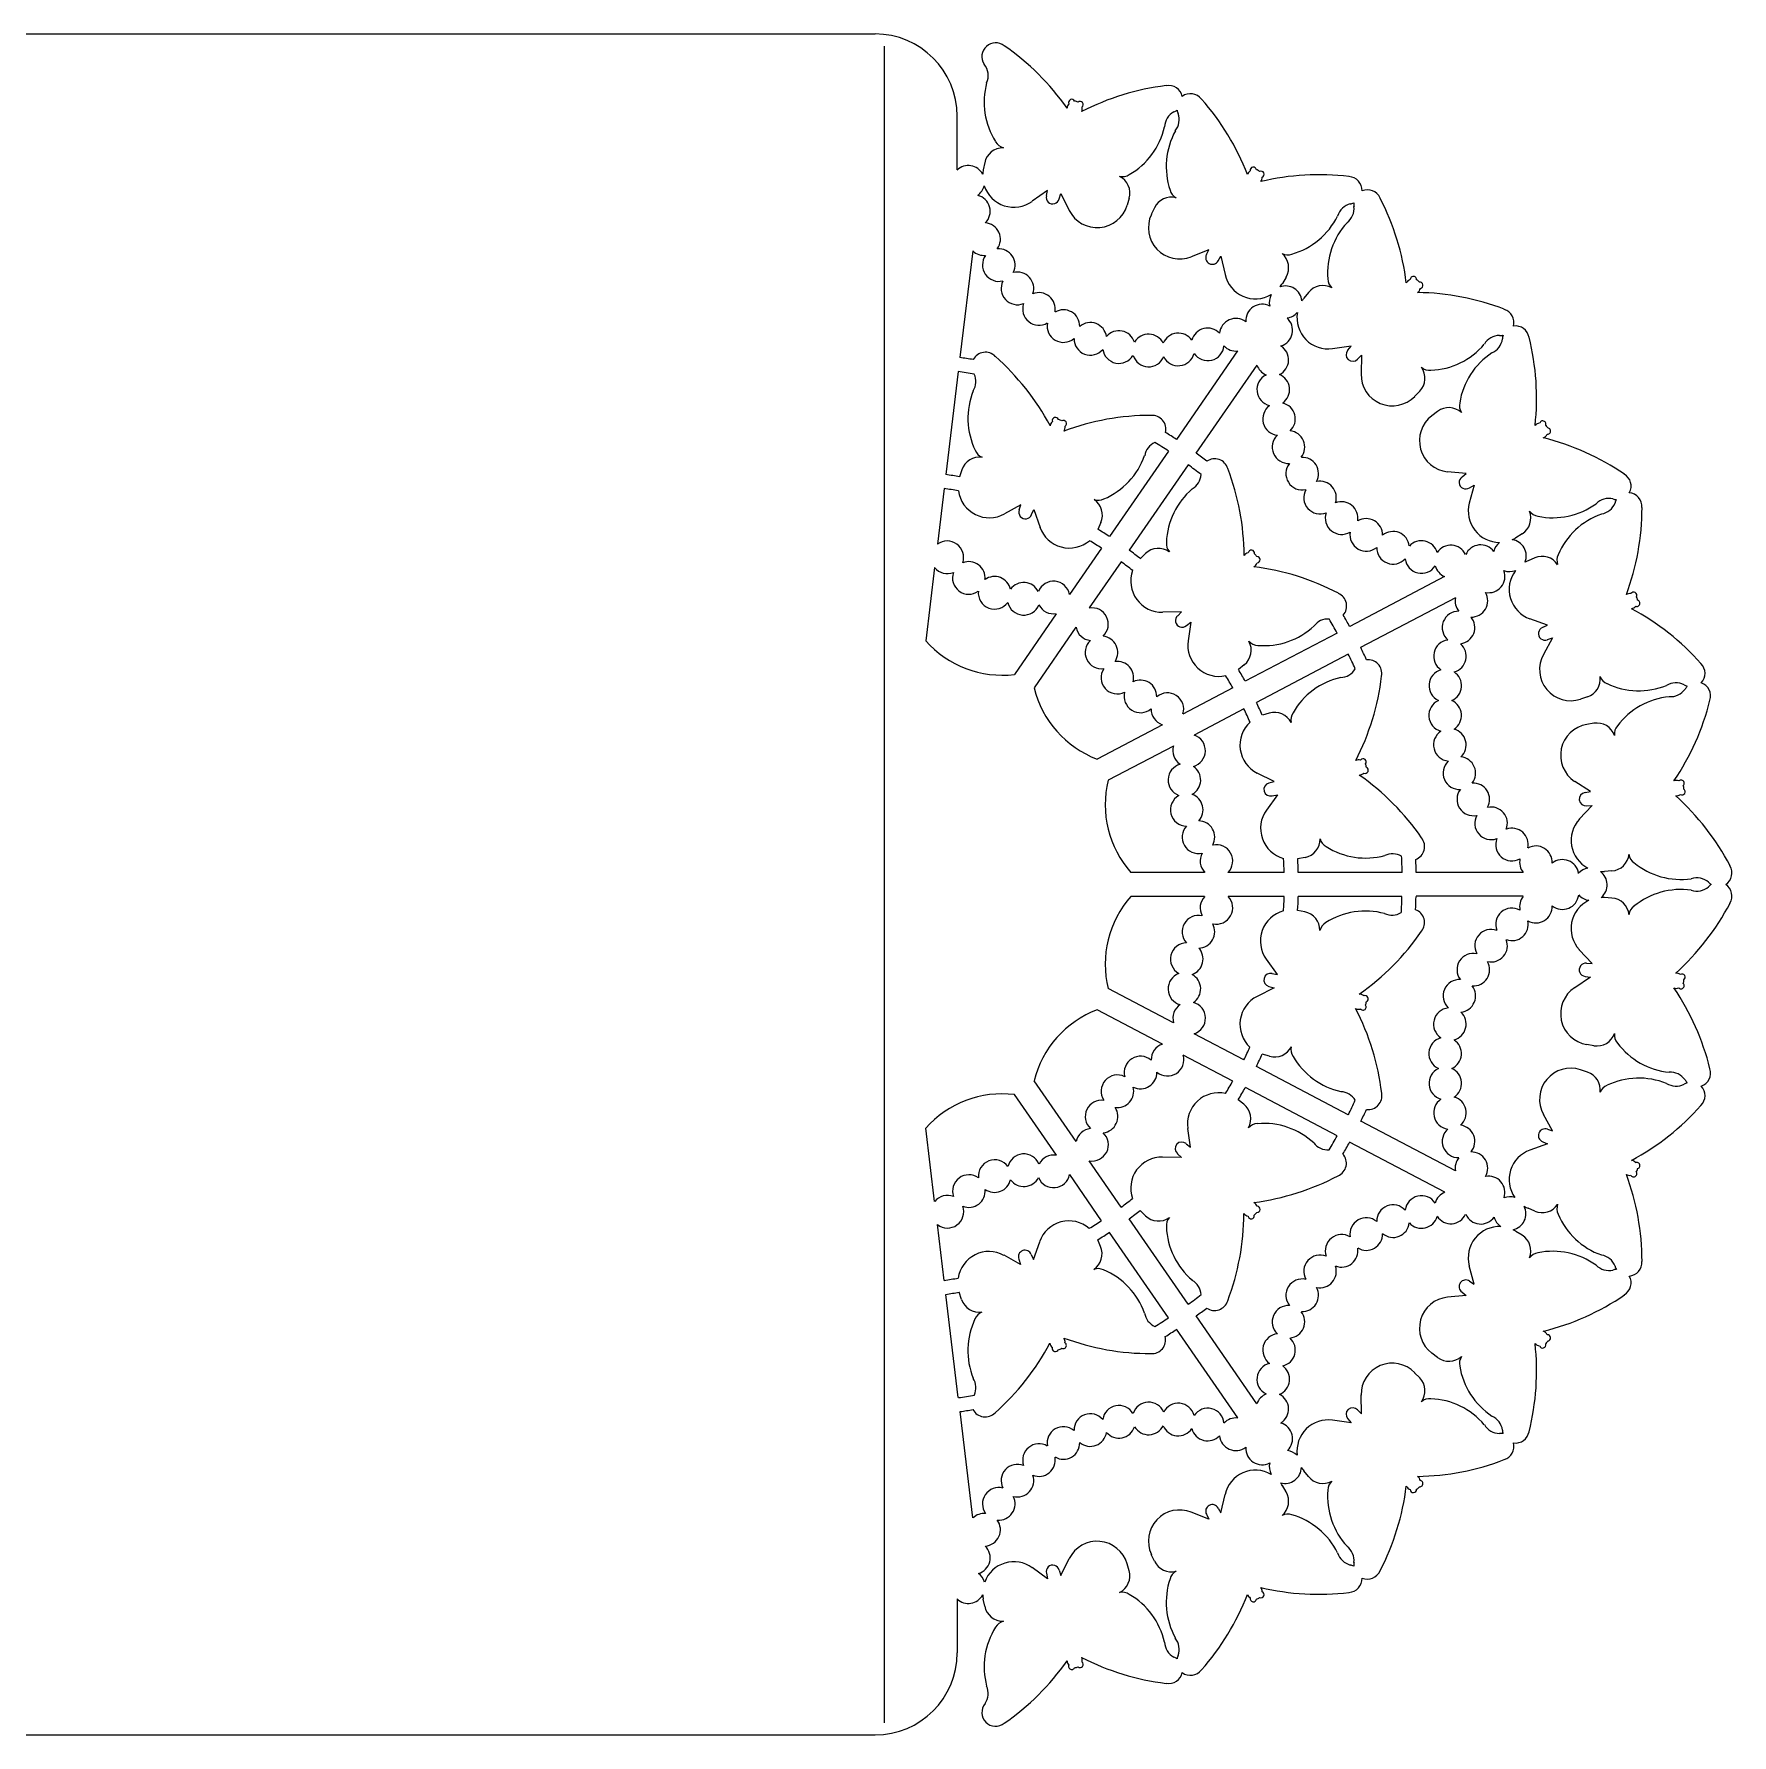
# Model space of a CAD drawing. Extents: x 41 to 330, y 208 to 353.
# Drawn here: x 185.6 to 330.4, y 208.1 to 353.1 of the extents above; entities that cross this region are included whole.
import ezdxf

# ---------------------------------------------------------------- set-up
doc = ezdxf.new("R2010")
doc.units = 0
doc.layers.get('0').update_dxf_attribs({"linetype": 'CONTINUOUS'})

msp = doc.modelspace()

# ---------------------------------------------------------------- linework, layer by layer
for p, q in [((113.86, 353.12), (257.33, 353.12)), ((258.1, 352.08), (258.1, 209.15)), ((264.33, 341.53), (264.33, 346.12)), ((266.68, 342.15), (266.56, 341.54)), ((272.03, 339.79), (270.73, 338.86)), ((271.94, 339.34), (272.03, 339.79)), ((273.04, 339.07), (273.17, 339.51)), ((273.17, 339.51), (273.89, 338.08)), ((278.99, 339.11), (278.82, 338.52)), ((281.16, 338.29), (280.89, 337.73)), ((265.67, 334.62), (264.57, 325.54)), ((285.79, 334.73), (284.3, 334.13)), ((285.59, 334.31), (285.79, 334.73)), ((286.59, 333.78), (286.83, 334.18)), ((286.83, 334.18), (287.18, 332.62)), ((292.38, 332.4), (292.07, 331.86)), ((294.29, 331.08), (293.9, 330.6)), ((297.93, 326.52), (296.34, 326.29)), ((297.64, 326.16), (297.93, 326.52)), ((288.25, 326.1), (283.04, 318.55)), ((289.88, 324.9), (284.7, 317.38)), ((298.48, 325.41), (298.81, 325.74)), ((298.81, 325.74), (298.78, 324.14)), ((264.42, 324.34), (263.36, 315.57)), ((303.78, 322.68), (303.35, 322.23)), ((305.31, 320.95), (304.82, 320.57)), ((282.35, 317.56), (277.32, 310.27)), ((284.02, 316.39), (279, 309.12)), ((264.73, 315.96), (264.54, 315.37)), ((307.75, 315.64), (306.16, 315.8)), ((307.39, 315.36), (307.75, 315.64)), ((308.42, 314.67), (308.01, 313.12)), ((308.03, 314.43), (308.42, 314.67)), ((263.22, 314.37), (262.64, 309.62)), ((269.76, 312.99), (268.36, 312.21)), ((269.62, 312.55), (269.76, 312.99)), ((270.67, 312.15), (270.86, 312.57)), ((270.86, 312.57), (271.4, 311.06)), ((276.59, 311.48), (276.34, 310.89)), ((312.52, 310.51), (311.99, 310.18)), ((276.64, 309.28), (273.92, 305.34)), ((262.4, 307.63), (261.65, 301.4)), ((278.32, 308.13), (275.6, 304.19)), ((280.4, 308.82), (279.95, 308.39)), ((313.59, 308.46), (313.02, 308.22)), ((305.9, 306.86), (297.81, 302.61)), ((306.82, 305.05), (298.74, 300.81)), ((272.78, 303.7), (269.21, 298.52)), ((283.47, 303.86), (281.86, 303.82)), ((283.14, 303.53), (283.47, 303.86)), ((314.69, 302.73), (313.18, 303.27)), ((274.46, 302.54), (270.9, 297.37)), ((283.89, 302.69), (284.25, 302.98)), ((284.25, 302.98), (284.02, 301.39)), ((296.74, 302.05), (288.9, 297.94)), ((314.27, 302.54), (314.69, 302.73)), ((315.11, 301.63), (314.33, 300.22)), ((314.67, 301.49), (315.11, 301.63)), ((297.68, 300.25), (289.85, 296.14)), ((288.82, 299.35), (288.32, 298.94)), ((287.84, 297.38), (283.59, 295.15)), ((318.09, 296.61), (317.5, 296.41)), ((288.79, 295.58), (284.55, 293.35)), ((290.95, 295.23), (290.36, 295.05)), ((318.64, 294.36), (318.03, 294.26)), ((281.83, 294.23), (276.26, 291.31)), ((282.78, 292.42), (277.21, 289.5)), ((291.36, 289.4), (289.92, 290.12)), ((290.92, 289.27), (291.36, 289.4)), ((318.34, 288.53), (317, 289.41)), ((291.64, 288.26), (290.71, 286.96)), ((291.19, 288.17), (291.64, 288.26)), ((318.48, 287.36), (317.39, 286.18)), ((317.88, 288.45), (318.34, 288.53)), ((318.02, 287.33), (318.48, 287.36)), ((294, 282.92), (293.37, 282.8)), ((285.43, 281.64), (279.15, 281.64)), ((292.22, 281.64), (287.43, 281.64)), ((302.28, 281.64), (293.42, 281.64)), ((312.6, 281.64), (303.48, 281.64)), ((320.17, 281.77), (319.55, 281.73)), ((285.43, 279.6), (279.15, 279.6)), ((292.22, 279.6), (287.44, 279.6)), ((293.98, 278.29), (293.37, 278.41)), ((302.27, 279.6), (293.42, 279.6)), ((312.61, 279.61), (303.47, 279.61)), ((320.17, 279.46), (319.55, 279.51)), ((291.64, 272.94), (290.7, 274.24)), ((318.48, 273.87), (317.39, 275.05)), ((291.18, 273.03), (291.64, 272.94)), ((318.34, 272.71), (317, 271.82)), ((317.88, 272.78), (318.34, 272.71)), ((318.02, 273.91), (318.48, 273.87)), ((282.78, 268.82), (277.21, 271.74)), ((291.36, 271.8), (289.92, 271.08)), ((290.91, 271.93), (291.36, 271.8)), ((281.83, 267.01), (276.27, 269.93)), ((288.79, 265.66), (284.54, 267.89)), ((318.64, 266.87), (318.03, 266.98)), ((287.84, 263.86), (283.6, 266.08)), ((290.96, 265.97), (290.34, 266.15)), ((297.69, 260.99), (289.85, 265.1)), ((318.09, 264.63), (317.5, 264.82)), ((272.79, 257.54), (269.22, 262.71)), ((274.47, 258.7), (270.9, 263.88)), ((296.74, 259.19), (288.91, 263.3)), ((288.79, 261.88), (288.3, 262.27)), ((315.11, 259.61), (314.33, 261.01)), ((262.41, 253.6), (261.65, 259.84)), ((284.23, 258.23), (284, 259.82)), ((306.82, 256.2), (298.75, 260.43)), ((314.67, 259.75), (315.11, 259.61)), ((283.86, 258.52), (284.23, 258.23)), ((305.92, 254.38), (297.8, 258.64)), ((314.69, 258.51), (313.18, 257.97)), ((314.27, 258.69), (314.69, 258.51)), ((278.32, 253.11), (275.6, 257.05)), ((283.45, 257.35), (281.84, 257.38)), ((283.12, 257.67), (283.45, 257.35)), ((276.65, 251.95), (273.93, 255.89)), ((280.39, 252.38), (279.93, 252.82)), ((313.59, 252.77), (313.02, 253.02)), ((263.22, 246.86), (262.64, 251.62)), ((282.35, 243.69), (277.33, 250.96)), ((284.03, 244.83), (279, 252.12)), ((312.52, 250.72), (311.99, 251.05)), ((270.83, 248.65), (271.37, 250.16)), ((276.56, 249.76), (276.32, 250.33)), ((269.73, 248.23), (268.33, 249.01)), ((269.59, 248.67), (269.73, 248.23)), ((270.64, 249.08), (270.83, 248.65)), ((308.42, 246.56), (308.01, 248.11)), ((308.03, 246.81), (308.42, 246.56)), ((264.43, 236.88), (263.37, 245.67)), ((264.71, 245.25), (264.51, 245.86)), ((307.75, 245.59), (306.16, 245.43)), ((307.39, 245.87), (307.75, 245.59)), ((289.89, 236.35), (284.72, 243.85)), ((288.26, 235.14), (283.04, 242.7)), ((305.31, 240.29), (304.82, 240.67)), ((303.78, 238.56), (303.35, 239)), ((298.81, 235.5), (298.78, 237.1)), ((265.68, 226.63), (264.58, 235.69)), ((297.93, 234.72), (296.34, 234.94)), ((297.64, 235.08), (297.93, 234.72)), ((298.48, 235.83), (298.81, 235.5)), ((294.29, 230.15), (293.9, 230.63)), ((292.38, 228.84), (292.07, 229.37)), ((286.83, 227.05), (287.18, 228.62)), ((285.79, 226.51), (284.3, 227.11)), ((285.59, 226.93), (285.79, 226.51)), ((286.59, 227.45), (286.83, 227.05)), ((281.16, 222.94), (280.89, 223.51)), ((272.03, 221.44), (270.73, 222.38)), ((271.94, 221.9), (272.03, 221.44)), ((273.04, 222.17), (273.17, 221.72)), ((273.17, 221.72), (273.89, 223.16)), ((278.99, 222.12), (278.82, 222.72)), ((264.33, 219.71), (264.33, 215.12)), ((266.68, 219.09), (266.56, 219.7)), ((113.86, 208.12), (257.33, 208.12))]:
    msp.add_line(p, q)
for centre, radius, start, end in [((257.33, 346.12), 7, 0, 90), ((267.61, 351.2), 1.17, 51.1081, 213.5444), ((256.2, 334.52), 21.38, 35.0688, 55.3754), ((265.47, 349.59), 1.51, 334.8004, 39.493), ((272.93, 347.32), 6.3, 164.9975, 212.4146), ((284.73, 327.49), 21.38, 96.9323, 117.2388), ((282.38, 347.56), 1.17, 11.7673, 101.1995), ((284.23, 346.86), 1.17, 37.262, 126.6942), ((274.35, 346.74), 0.65, 138.8263, 174.017), ((274.1, 347.28), 0.269, 24.3622, 204.3622), ((274.35, 346.74), 0.65, 62.4096, 89.8981), ((274.81, 347.1), 0.268, 308.1001, 128.1001), ((274.35, 346.74), 0.65, 338.2907, 13.7906), ((282.38, 347.56), 1.17, 292.0576, 306.6942), ((284.23, 346.86), 1.17, 191.7673, 206.404), ((269.16, 333.4), 21.38, 21.2227, 41.5293), ((275.87, 346.59), 6.3, 299.8931, 347.3102), ((283.53, 345.14), 1.51, 118.0061, 177.5073), ((281.76, 345.81), 1.51, 320.9543, 20.4554), ((268.54, 344.45), 1.06, 208.9291, 255.6209), ((288.46, 341.82), 6.3, 151.1514, 198.5684), ((268.24, 341.83), 1.59, 88.9568, 168.682), ((265.29, 340.51), 1.39, 28.5319, 133.3652), ((269.17, 341.01), 2.66, 168.682, 176.4805), ((278.43, 342.02), 1.06, 256.6868, 303.3786), ((277.47, 339.56), 1.59, 343.6257, 63.3509), ((289.7, 340.92), 0.65, 124.9802, 160.1708), ((289.59, 341.5), 0.269, 10.5161, 190.5161), ((289.7, 340.92), 0.65, 48.5635, 76.0519), ((290.24, 341.16), 0.268, 294.254, 114.254), ((295.18, 319.74), 21.38, 83.0861, 103.3927), ((289.7, 340.92), 0.65, 324.4445, 359.9445), ((297.69, 339.79), 1.17, 357.6367, 87.3534), ((265.29, 340.51), 1.39, 304.9537, 346.235), ((265.76, 338.01), 1.39, 314.4274, 76.2219), ((269.17, 341.01), 2.66, 198.2864, 305.784), ((272.49, 339.2), 0.565, 166.1538, 346.1538), ((283.51, 340.09), 1.06, 195.0829, 241.7747), ((299.32, 338.67), 1.17, 23.1314, 112.8481), ((276.27, 339.27), 2.66, 206.5236, 343.6257), ((282.6, 337.62), 1.59, 75.1107, 154.8359), ((298.23, 337.17), 1.51, 104.16, 163.6611), ((296.67, 338.24), 1.51, 307.1081, 6.6093), ((297.69, 339.79), 1.17, 278.2114, 292.8481), ((299.32, 338.67), 1.17, 177.9211, 192.5578), ((281.42, 329.29), 21.38, 7.0172, 27.3987), ((266.63, 335.63), 1.39, 323.9011, 85.6956), ((283.3, 336.6), 2.66, 154.8359, 291.9379), ((291.14, 340.41), 6.3, 286.047, 333.464), ((302.22, 332.76), 6.3, 137.3052, 184.7223), ((266.63, 335.63), 1.39, 226.3939, 275.1692), ((267.88, 333.42), 1.39, 143.9011, 284.362), ((267.88, 333.42), 1.39, 333.0938, 95.1692), ((286.09, 334.05), 0.565, 152.3077, 332.3077), ((291.01, 333.2), 1.59, 329.7795, 49.5047), ((292.53, 335.35), 1.06, 242.8406, 289.5324), ((269.47, 331.43), 1.39, 153.0938, 292.0478), ((269.47, 331.43), 1.39, 340.7796, 104.362), ((289.77, 333.2), 2.66, 192.6775, 300.1751), ((297, 332.27), 1.06, 181.2368, 227.9286), ((303.21, 331.59), 0.65, 111.134, 151.4791), ((303.24, 332.18), 0.269, 356.6699, 176.6699), ((303.21, 331.59), 0.65, 34.7173, 62.2058), ((271.31, 329.68), 1.39, 349.3862, 112.0478), ((292.34, 330.25), 1.39, 152.2266, 193.5079), ((289.77, 333.2), 2.66, 321.9811, 329.7795), ((292.34, 330.25), 1.39, 5.0964, 109.9296), ((295.97, 328.93), 2.66, 140.9897, 147.0183), ((295.52, 330.08), 1.59, 61.2645, 140.9897), ((303.21, 331.59), 0.65, 306.7676, 346.0983), ((303.32, 309.7), 21.38, 68.9555, 89.2515), ((303.79, 331.7), 0.268, 280.4078, 100.4078), ((271.31, 329.68), 1.39, 160.7796, 300.6543), ((273.39, 328.22), 1.39, 358.8598, 120.6543), ((290.34, 328.69), 1.39, 62.2397, 184.0342), ((292.3, 330.29), 1.39, 277.2614, 318.5427), ((295.97, 328.93), 2.66, 170.5941, 278.0917), ((310.65, 328.52), 1.17, 345.2166, 73.2228), ((273.39, 328.22), 1.39, 169.3862, 310.128), ((275.69, 327.13), 1.39, 8.3335, 130.128), ((278.13, 326.43), 1.39, 17.8072, 139.6017), ((285.7, 326.66), 1.39, 43.2923, 165.3677), ((288.1, 327.48), 1.39, 52.766, 174.5605), ((291.55, 327.86), 1.39, 286.7351, 48.5296), ((311.95, 327.06), 1.17, 9.8194, 97.8256), ((275.69, 327.13), 1.39, 178.8598, 319.6017), ((280.66, 326.14), 1.39, 26.4137, 149.0754), ((283.19, 326.23), 1.39, 34.0995, 157.6819), ((285.7, 326.66), 1.39, 214.0995, 354.5605), ((288.1, 327.48), 1.39, 223.2923, 275.9025), ((291.21, 325.34), 1.39, 296.2087, 58.0032), ((304.49, 330.75), 6.3, 272.2008, 319.6179), ((310.6, 325.91), 1.51, 90.3138, 149.815), ((309.34, 327.32), 1.51, 293.262, 352.7631), ((310.7, 328.59), 1.17, 264.3653, 279.0019), ((312.01, 327.11), 1.17, 164.075, 178.7117), ((292.37, 322.06), 21.38, 353.7808, 14.0867), ((258.12, 280.6), 45.4, 80.3903, 81.8323), ((266.74, 324.82), 1.17, 44.2273, 152.5091), ((253.41, 309.63), 21.38, 28.1974, 48.4946), ((278.13, 326.43), 1.39, 188.3335, 329.0754), ((280.66, 326.14), 1.39, 197.8072, 337.6819), ((283.19, 326.23), 1.39, 206.4137, 345.3677), ((291.21, 325.34), 1.39, 198.6227, 247.4769), ((298.06, 325.78), 0.565, 138.4615, 318.4615), ((313.41, 320.68), 6.3, 123.4591, 170.8761), ((258.12, 280.6), 44.2, 80.002, 81.798), ((264.42, 323.5), 1.51, 327.9543, 24.5327), ((291.29, 322.8), 1.39, 116.2087, 256.6697), ((291.29, 322.8), 1.39, 305.4015, 67.4769), ((301.44, 324.08), 2.66, 178.8313, 315.9334), ((302.64, 323.78), 1.59, 315.9334, 35.6586), ((304.63, 325.51), 1.06, 228.9945, 275.6863), ((271.55, 320.35), 6.3, 158.1514, 205.5684), ((280.89, 299.23), 21.38, 90.0514, 110.4), ((280.96, 319.44), 1.17, 345.7428, 94.3187), ((291.78, 320.3), 1.39, 125.4015, 264.3555), ((291.78, 320.3), 1.39, 313.0873, 76.6697), ((306.42, 318.45), 2.66, 127.1436, 264.2456), ((306.27, 319.68), 1.59, 47.4184, 127.1436), ((308.23, 321.44), 1.06, 167.3906, 214.0824), ((272.89, 319.6), 0.65, 131.9802, 169.0966), ((272.71, 320.17), 0.269, 17.5161, 197.5161), ((272.89, 319.6), 0.65, 55.5635, 83.0519), ((273.39, 319.91), 0.268, 301.254, 121.254), ((272.89, 319.6), 0.65, 328.3206, 6.9445), ((258.12, 280.6), 45.4, 56.7092, 58.1166), ((292.59, 317.9), 1.39, 321.6938, 84.3555), ((314.09, 319.3), 0.65, 97.2879, 136.9578), ((314.27, 319.87), 0.269, 342.8237, 162.8237), ((314.09, 319.3), 0.65, 20.8712, 48.3596), ((314.68, 319.27), 0.268, 266.5617, 86.5617), ((266.85, 318.03), 1.06, 202.0829, 248.7747), ((281.82, 316.92), 1.51, 114.6629, 170.6611), ((258.12, 280.6), 44.2, 56.7452, 58.5379), ((292.59, 317.9), 1.39, 133.0873, 272.962), ((314.09, 319.3), 0.65, 291.0948, 332.2522), ((309.17, 297.95), 21.38, 55.6435, 76.0251), ((266.24, 315.46), 1.59, 82.1107, 161.8359), ((274.38, 319.28), 6.3, 293.047, 340.464), ((258.11, 280.59), 44.2, 52.3097, 54.1057), ((258.11, 280.59), 45.4, 52.698, 54.14), ((286.29, 315.74), 1.17, 16.535, 124.8168), ((293.76, 315.64), 1.39, 141.6938, 282.4357), ((293.76, 315.64), 1.39, 331.1675, 92.962), ((258.1, 280.62), 35.34, 79.4933, 81.4318), ((283.62, 315.65), 1.51, 300.262, 356.8404), ((267.43, 308.48), 21.38, 0.5051, 20.8023), ((295.28, 313.6), 1.39, 340.6412, 102.4357), ((307.71, 314.9), 0.565, 124.6154, 304.6154), ((320.64, 314.59), 1.17, 330.1941, 59.9108), ((258.1, 280.62), 34.14, 79.3016, 81.3733), ((267.07, 314.54), 2.66, 188.0266, 298.9379), ((276.38, 314.43), 1.06, 249.8406, 296.5324), ((275.13, 312.1), 1.59, 336.7795, 56.5047), ((288.47, 309.55), 6.3, 130.4591, 177.8761), ((295.28, 313.6), 1.39, 151.1675, 291.9094), ((297.12, 311.85), 1.39, 350.1149, 111.9094), ((319.91, 312.02), 1.51, 76.4677, 135.9688), ((320.65, 314.59), 1.17, 250.5191, 265.1558), ((321.57, 312.84), 1.17, 150.2288, 164.8655), ((321.56, 312.84), 1.17, 355.6888, 85.4055), ((270.15, 312.35), 0.565, 159.3077, 339.3077), ((297.12, 311.85), 1.39, 160.6412, 301.3831), ((299.22, 310.42), 1.39, 358.7214, 121.3831), ((310.58, 312.44), 2.66, 164.9852, 270.2754), ((311.67, 311.86), 1.59, 302.0872, 21.8124), ((314.02, 313.06), 1.06, 215.1483, 261.8401), ((315.14, 318.18), 6.3, 258.3547, 305.7717), ((321.39, 306.26), 6.3, 109.6129, 157.03), ((319.03, 313.69), 1.51, 279.4158, 338.9169), ((301.36, 312.76), 21.38, 339.6454, 359.9561), ((273.9, 311.96), 2.66, 199.6775, 310.0979), ((258.1, 280.62), 35.34, 57.04, 58.9208), ((299.22, 310.42), 1.39, 170.1149, 309.9896), ((301.51, 309.32), 1.39, 6.4072, 129.9896), ((263.49, 308.51), 1.39, 340.5631, 127.2467), ((258.1, 280.62), 34.14, 57.0982, 59.1227), ((258.1, 280.62), 35.34, 51.801, 53.7395), ((281.5, 307.68), 1.59, 54.4184, 134.1436), ((283.23, 309.68), 1.06, 174.3906, 221.0824), ((289.31, 308.26), 0.65, 104.2879, 141.4043), ((289.42, 308.85), 0.269, 349.8237, 169.8237), ((301.51, 309.32), 1.39, 178.7214, 317.6754), ((303.93, 308.53), 1.39, 15.6, 137.6754), ((306.44, 308.15), 1.39, 25.0737, 146.8682), ((308.98, 308.18), 1.39, 36.6841, 156.3419), ((311.45, 308.68), 1.39, 128.3535, 166.2587), ((310.58, 312.44), 2.66, 294.2888, 302.0872), ((311.48, 308.63), 1.39, 337.4041, 82.2373), ((263.49, 308.51), 1.39, 218.947, 291.8313), ((265.32, 306.75), 1.39, 354.3135, 111.8313), ((258.1, 280.62), 34.14, 51.6093, 53.681), ((289.31, 308.26), 0.65, 300.6283, 339.2522), ((286.93, 286.5), 21.38, 62.3591, 82.7076), ((289.31, 308.26), 0.65, 27.8712, 55.3596), ((289.9, 308.3), 0.268, 273.5617, 93.5617), ((303.93, 308.53), 1.39, 186.4072, 326.8682), ((306.44, 308.15), 1.39, 195.6, 247.3338), ((314.07, 305.77), 2.66, 113.2974, 119.326), ((314.22, 307), 1.59, 33.5722, 113.2974), ((316.54, 308.25), 1.06, 153.5445, 200.2363), ((265.32, 306.75), 1.39, 160.5631, 305.5817), ((267.52, 305.48), 1.39, 12.9014, 125.5817), ((270.01, 304.97), 1.39, 26.6518, 144.1695), ((272.55, 305.08), 1.39, 10.8479, 157.92), ((281.8, 306.48), 2.66, 160.3342, 271.2456), ((309.66, 306.88), 1.39, 259.0428, 20.8373), ((311.45, 308.68), 1.39, 249.5691, 290.8504), ((314.07, 305.77), 2.66, 142.9018, 250.3994), ((267.52, 305.48), 1.39, 174.3135, 324.1695), ((270.01, 304.97), 1.39, 192.9014, 337.92), ((296.38, 304.36), 1.17, 318.0505, 66.6264), ((308.19, 304.8), 1.39, 169.7891, 219.7846), ((308.19, 304.8), 1.39, 268.5164, 30.3109), ((321.72, 304.77), 0.65, 83.4417, 120.0399), ((322.03, 305.27), 0.269, 328.9776, 148.9776), ((322.29, 304.59), 0.268, 252.7155, 72.7155), ((321.72, 304.77), 0.65, 7.025, 34.5135), ((272.55, 305.08), 1.39, 206.6518, 279.536), ((275.83, 302.81), 1.39, 312.8708, 99.5544), ((283.51, 303.11), 0.565, 131.6154, 311.6154), ((295.97, 301.74), 1.51, 86.9706, 142.9688), ((258.11, 280.59), 44.2, 29.0529, 30.8456), ((258.11, 280.59), 45.4, 29.0169, 30.4243), ((307.09, 302.52), 1.39, 88.5164, 228.9774), ((307.09, 302.52), 1.39, 277.7092, 39.7846), ((321.72, 304.77), 0.65, 281.1973, 318.406), ((311.76, 285.28), 21.38, 41.513, 61.8343), ((275.83, 302.81), 1.39, 191.2547, 264.139), ((276.64, 300.4), 1.39, 326.6212, 84.139), ((290.49, 307.28), 6.3, 265.3547, 312.7717), ((314.47, 302.01), 0.565, 110.7692, 290.7692), ((268.17, 307.18), 8.72, 221.5651, 276.9003), ((276.64, 300.4), 1.39, 132.8708, 277.8894), ((286.66, 301.02), 2.66, 171.9852, 282.4056), ((287.82, 300.58), 1.59, 309.0872, 28.8124), ((290, 302.06), 1.06, 222.1483, 268.8401), ((258.1, 280.59), 44.2, 24.6174, 26.4133), ((258.1, 280.59), 45.4, 25.0057, 26.4477), ((306.36, 300.08), 1.39, 97.7092, 236.6632), ((306.36, 300.08), 1.39, 285.395, 48.9774), ((316.66, 298.94), 2.66, 151.139, 288.2411), ((277.99, 298.25), 1.39, 146.6212, 296.4772), ((277.99, 298.25), 1.39, 345.2091, 97.8894), ((258.1, 280.62), 35.34, 29.3477, 31.2285), ((296.97, 299.77), 1.51, 272.5697, 329.148), ((299.38, 298.61), 1.17, 348.8427, 97.1245), ((305.96, 297.57), 1.39, 105.395, 245.2697), ((305.96, 297.57), 1.39, 294.0015, 56.6632), ((326.95, 298.61), 1.17, 316.348, 45.7802), ((279.36, 299.46), 8.72, 193.8728, 249.2079), ((279.96, 296.65), 1.39, 358.9595, 116.4772), ((258.1, 280.62), 34.14, 29.4059, 31.4304), ((298.44, 292.12), 6.3, 102.7667, 150.1838), ((279.31, 300.95), 21.38, 332.8128, 353.1099), ((317.59, 298.12), 1.59, 288.2411, 7.9662), ((320.15, 298.72), 1.06, 201.3022, 247.994), ((322.47, 303.43), 6.3, 244.5085, 291.9256), ((325.63, 296.3), 1.51, 62.6215, 122.1226), ((325.17, 298.14), 1.51, 265.5697, 325.0708), ((326.97, 298.62), 1.17, 236.673, 251.3096), ((327.44, 296.7), 1.17, 136.3827, 151.0194), ((327.42, 296.69), 1.17, 341.8427, 71.2749), ((279.96, 296.65), 1.39, 165.2091, 310.2277), ((282.26, 295.56), 1.39, 343.1556, 130.2277), ((258.1, 280.62), 35.34, 24.1087, 26.0472), ((305.95, 295.03), 1.39, 114.0015, 254.7434), ((305.95, 295.03), 1.39, 303.4752, 65.2697), ((325.69, 290.36), 6.3, 95.7667, 143.1838), ((307.78, 301.46), 21.38, 325.8128, 346.1099), ((282.26, 295.56), 1.39, 178.9595, 251.8437), ((291.11, 292.5), 2.66, 132.6419, 243.5533), ((258.1, 280.62), 34.14, 23.917, 25.9887), ((291.4, 293.7), 1.59, 26.7261, 106.4512), ((293.86, 294.67), 1.06, 146.6983, 193.3901), ((318.9, 292.79), 1.59, 19.7261, 99.4512), ((284.11, 292.03), 1.39, 285.1785, 71.8621), ((306.35, 292.52), 1.39, 123.4752, 264.2171), ((306.35, 292.52), 1.39, 312.9489, 74.7434), ((318.46, 291.63), 2.66, 99.4512, 236.5533), ((321.45, 293.45), 1.06, 139.6983, 186.3901), ((284.11, 292.03), 1.39, 163.5624, 236.4467), ((307.16, 290.11), 1.39, 322.4226, 84.2171), ((283.71, 289.52), 1.39, 105.1785, 250.1971), ((283.71, 289.52), 1.39, 298.9289, 56.4467), ((298.58, 290.59), 0.65, 76.5956, 113.7119), ((298.58, 290.59), 0.65, 272.936, 311.5599), ((298.95, 291.06), 0.269, 322.1314, 142.1314), ((299.13, 290.35), 0.268, 245.8694, 65.8694), ((298.58, 290.59), 0.65, 0.1789, 27.6673), ((307.16, 290.11), 1.39, 132.9489, 273.6908), ((285.68, 287.42), 8.72, 166.1804, 221.4583), ((291.05, 288.72), 0.565, 103.9231, 283.9231), ((286.36, 272.43), 21.38, 34.6668, 55.0153), ((308.35, 287.87), 1.39, 142.4226, 282.2973), ((308.35, 287.87), 1.39, 331.0291, 93.6908), ((325.65, 288.83), 0.65, 69.5956, 106.7119), ((326.07, 289.25), 0.269, 315.1314, 135.1314), ((326.16, 288.52), 0.268, 238.8694, 58.8694), ((325.65, 288.83), 0.65, 353.1789, 20.6673), ((283.91, 286.98), 1.39, 118.9289, 268.7849), ((283.91, 286.98), 1.39, 317.5167, 70.1971), ((309.87, 285.83), 1.39, 338.7149, 102.2973), ((317.95, 287.89), 0.565, 96.9231, 276.9231), ((325.65, 288.83), 0.65, 265.936, 304.5599), ((311.31, 272.29), 21.38, 27.6668, 48.0153), ((284.91, 284.65), 1.39, 331.2672, 88.7849), ((292.87, 285.41), 2.66, 144.2929, 254.7133), ((309.87, 285.83), 1.39, 151.0291, 289.9831), ((319.35, 284.38), 2.66, 137.2929, 242.5831), ((284.91, 284.65), 1.39, 137.5167, 282.5354), ((293.69, 284.48), 1.59, 281.3949, 1.1201), ((296.31, 284.78), 1.06, 194.456, 241.1478), ((303.03, 283.85), 1.17, 290.3581, 38.9341), ((311.65, 284.02), 1.39, 158.7149, 299.1759), ((311.65, 284.02), 1.39, 347.9077, 109.9831), ((286.44, 282.62), 1.39, 151.2672, 224.1514), ((286.44, 282.62), 1.39, 315.4633, 102.5354), ((258.1, 280.62), 34.14, 1.7136, 3.7381), ((258.1, 280.62), 35.34, 1.6554, 3.5362), ((299.17, 289.17), 6.3, 237.6623, 285.0794), ((301.45, 281.72), 1.51, 59.2783, 115.2765), ((258.1, 280.59), 44.2, 1.3606, 3.1533), ((258.1, 280.59), 45.4, 1.3246, 2.732), ((313.69, 282.51), 1.39, 167.9077, 218.4987), ((313.69, 282.51), 1.39, 357.3814, 119.1759), ((320.05, 283.36), 1.59, 274.3949, 354.1201), ((322.68, 283.33), 1.06, 187.456, 234.1478), ((315.96, 281.35), 1.39, 8.9918, 128.6496), ((318.38, 280.65), 1.39, 100.6612, 138.5664), ((319.35, 284.38), 2.66, 266.5965, 274.3949), ((318.38, 280.59), 1.39, 309.7118, 54.545), ((326.05, 287.35), 6.3, 230.6623, 278.0794), ((329.24, 281.59), 1.17, 303.5345, 31.9341), ((326.05, 273.89), 6.3, 81.9206, 129.3377), ((327.42, 279.67), 1.51, 48.7754, 108.2765), ((327.42, 281.56), 1.51, 251.7235, 311.2246), ((329.27, 281.61), 1.17, 222.8268, 237.4635), ((329.27, 279.63), 1.17, 122.5365, 137.1732), ((329.24, 279.64), 1.17, 328.0659, 56.4655), ((285.68, 273.82), 8.72, 138.4881, 193.8233), ((286.44, 278.63), 1.39, 135.8701, 208.7544), ((286.44, 278.63), 1.39, 257.4862, 44.1698), ((258.1, 280.62), 34.14, 356.2247, 358.2964), ((258.1, 280.62), 35.34, 356.4164, 358.3549), ((258.08, 280.59), 44.2, 356.9251, 358.721), ((258.08, 280.59), 45.4, 357.3134, 358.7554), ((303.02, 277.37), 1.17, 321.1504, 69.4322), ((311.65, 277.22), 1.39, 60.8241, 201.2851), ((313.69, 278.73), 1.39, 140.9634, 192.0923), ((313.69, 278.73), 1.39, 240.8241, 2.6186), ((315.96, 279.88), 1.39, 231.3504, 353.1449), ((319.35, 276.86), 2.66, 115.2095, 222.7071), ((318.38, 280.65), 1.39, 221.8768, 263.158), ((319.35, 276.86), 2.66, 85.6051, 91.6336), ((320.05, 277.88), 1.59, 5.8799, 85.6051), ((322.68, 277.9), 1.06, 125.8522, 172.544), ((311.31, 288.95), 21.38, 311.9847, 332.3332), ((284.91, 276.59), 1.39, 77.4862, 222.5048), ((284.91, 276.59), 1.39, 271.2366, 28.7544), ((292.85, 275.8), 2.66, 104.9496, 215.861), ((293.67, 276.73), 1.59, 359.0338, 78.7589), ((296.29, 276.44), 1.06, 119.006, 165.6978), ((299.16, 272.05), 6.3, 75.0744, 122.4915), ((301.42, 279.51), 1.51, 244.8774, 301.4557), ((311.65, 277.22), 1.39, 250.0169, 12.0923), ((283.91, 274.26), 1.39, 91.2366, 241.0926), ((286.33, 288.76), 21.38, 305.1205, 325.4176), ((309.87, 275.4), 1.39, 70.0169, 208.9709), ((309.87, 275.4), 1.39, 257.7027, 21.2851), ((283.91, 274.26), 1.39, 289.8244, 42.5048), ((308.35, 273.36), 1.39, 77.7027, 217.5774), ((283.71, 271.72), 1.39, 109.8244, 254.8431), ((283.71, 271.72), 1.39, 303.5749, 61.0926), ((291.05, 272.48), 0.565, 76.2308, 256.2308), ((308.35, 273.36), 1.39, 266.3092, 28.9709), ((317.95, 273.34), 0.565, 83.0769, 263.0769), ((325.65, 272.41), 0.65, 55.4401, 94.064), ((326.16, 272.72), 0.268, 301.1306, 121.1306), ((298.58, 270.63), 0.65, 48.9033, 86.0196), ((307.16, 271.12), 1.39, 86.3092, 227.0511), ((307.16, 271.12), 1.39, 275.7829, 37.5774), ((318.46, 269.6), 2.66, 123.4467, 260.5488), ((325.65, 272.41), 0.65, 253.2881, 290.4044), ((307.78, 259.78), 21.38, 13.8901, 34.1872), ((326.07, 271.99), 0.269, 224.8686, 44.8686), ((325.65, 272.41), 0.65, 339.3327, 6.8211), ((279.36, 261.78), 8.72, 110.7958, 166.131), ((284.12, 269.22), 1.39, 123.5749, 196.4591), ((284.12, 269.22), 1.39, 287.771, 74.8431), ((291.11, 268.7), 2.66, 116.6006, 227.021), ((298.58, 270.63), 0.65, 245.2437, 283.8676), ((279.32, 260.23), 21.38, 6.9745, 27.323), ((298.95, 270.17), 0.268, 218.177, 38.177), ((299.12, 270.88), 0.269, 294.4391, 114.4391), ((298.58, 270.63), 0.65, 332.4865, 359.975), ((306.35, 268.71), 1.39, 95.7829, 236.5248), ((306.35, 268.71), 1.39, 285.2566, 47.0511), ((282.27, 265.68), 1.39, 108.1778, 181.0621), ((305.95, 266.2), 1.39, 105.2566, 245.9985), ((305.95, 266.2), 1.39, 294.7303, 56.5248), ((318.9, 268.44), 1.59, 260.5488, 340.2739), ((321.45, 267.79), 1.06, 173.6099, 220.3017), ((325.69, 270.88), 6.3, 216.8162, 264.2333), ((279.97, 264.59), 1.39, 49.7939, 194.8125), ((282.27, 265.68), 1.39, 229.7939, 16.4775), ((258.1, 280.62), 34.14, 334.0213, 336.0458), ((258.1, 280.62), 35.34, 333.9631, 335.8439), ((291.41, 267.5), 1.59, 253.7026, 333.4278), ((293.86, 266.54), 1.06, 166.7637, 213.4555), ((298.44, 269.11), 6.3, 209.97, 257.3871), ((278, 262.99), 1.39, 63.5443, 213.4003), ((279.97, 264.59), 1.39, 243.5443, 1.0621), ((305.96, 263.66), 1.39, 114.7303, 254.605), ((305.96, 263.66), 1.39, 303.3368, 65.9985), ((316.66, 262.3), 2.66, 71.7589, 208.861), ((317.59, 263.12), 1.59, 352.0338, 71.7589), ((322.47, 257.81), 6.3, 68.0744, 115.4915), ((325.17, 263.1), 1.51, 34.9292, 94.4303), ((327.44, 264.53), 1.17, 208.9806, 223.6173), ((327.42, 264.54), 1.17, 288.7251, 18.1573), ((268.17, 254.05), 8.72, 83.1035, 138.4387), ((278, 262.99), 1.39, 262.1321, 14.8125), ((286.63, 260.2), 2.66, 77.2573, 188.1687), ((258.1, 280.62), 34.14, 328.5324, 330.6041), ((258.1, 280.62), 35.34, 328.7241, 330.6626), ((297, 261.44), 1.51, 31.5859, 87.5842), ((299.39, 262.6), 1.17, 262.6658, 11.2418), ((306.36, 261.15), 1.39, 311.0226, 74.605), ((320.15, 262.51), 1.06, 112.006, 158.6978), ((325.63, 264.94), 1.51, 237.8774, 297.3785), ((326.97, 262.61), 1.17, 108.6904, 123.327), ((326.95, 262.62), 1.17, 314.2198, 43.652), ((276.65, 260.84), 1.39, 82.1321, 227.1508), ((276.65, 260.84), 1.39, 275.8826, 33.4003), ((287.79, 260.64), 1.59, 331.3414, 51.0666), ((258.08, 280.59), 44.2, 333.6683, 335.461), ((258.08, 280.59), 45.4, 333.6323, 335.0397), ((306.36, 261.15), 1.39, 123.3368, 262.2908), ((311.76, 275.95), 21.38, 298.1657, 318.487), ((275.84, 258.43), 1.39, 95.8826, 168.7668), ((289.97, 259.17), 1.06, 91.3137, 138.0055), ((290.48, 253.95), 6.3, 47.3821, 94.7992), ((307.09, 258.72), 1.39, 131.0226, 271.4836), ((307.09, 258.72), 1.39, 320.2154, 82.2908), ((314.47, 259.22), 0.565, 69.2308, 249.2308), ((275.84, 258.43), 1.39, 260.0787, 47.1508), ((283.49, 258.1), 0.565, 48.5385, 228.5385), ((295.95, 259.5), 1.51, 217.185, 273.7634), ((258.07, 280.6), 44.2, 329.2328, 331.0287), ((258.07, 280.6), 45.4, 329.6211, 331.0631), ((267.53, 255.76), 1.39, 35.852, 185.708), ((270.02, 256.26), 1.39, 22.1016, 167.1202), ((272.56, 256.16), 1.39, 80.4855, 153.3698), ((281.79, 254.72), 2.66, 88.9083, 199.3287), ((296.36, 256.86), 1.17, 293.4581, 41.7398), ((308.19, 256.43), 1.39, 140.2154, 189.6647), ((308.19, 256.43), 1.39, 329.6891, 91.4836), ((314.07, 255.46), 2.66, 109.6006, 214.8908), ((321.72, 256.47), 0.65, 41.594, 78.8027), ((322.29, 256.65), 0.268, 287.2845, 107.2845), ((265.33, 254.48), 1.39, 54.4398, 199.4584), ((267.53, 255.76), 1.39, 234.4398, 347.1202), ((270.02, 256.26), 1.39, 215.852, 333.3698), ((272.56, 256.16), 1.39, 202.1016, 348.7852), ((286.88, 274.71), 21.38, 277.4282, 297.7253), ((309.66, 254.36), 1.39, 341.2995, 100.9572), ((321.72, 256.47), 0.65, 239.9601, 276.5583), ((301.36, 248.47), 21.38, 0.0439, 20.3546), ((322.03, 255.96), 0.269, 211.0224, 31.0224), ((321.72, 256.47), 0.65, 325.4865, 352.975), ((263.5, 252.72), 1.39, 68.1903, 141.0745), ((265.33, 254.48), 1.39, 248.1903, 5.708), ((258.1, 280.62), 34.14, 306.329, 308.3535), ((303.93, 252.7), 1.39, 33.1318, 173.5928), ((306.44, 253.09), 1.39, 112.1015, 164.4), ((311.48, 252.61), 1.39, 72.9689, 110.8741), ((263.5, 252.72), 1.39, 232.3864, 19.4584), ((258.1, 280.62), 35.34, 306.2708, 308.1516), ((281.5, 253.52), 1.59, 226.0103, 305.7355), ((267.41, 252.7), 21.38, 339.2822, 359.6307), ((289.3, 252.96), 0.65, 217.5514, 256.1752), ((289.41, 252.38), 0.268, 190.4847, 10.4847), ((289.3, 252.96), 0.65, 21.211, 58.3273), ((289.3, 252.96), 0.65, 304.7942, 332.2827), ((289.9, 252.93), 0.269, 266.7468, 86.7468), ((301.51, 251.92), 1.39, 42.3246, 181.2786), ((303.93, 252.7), 1.39, 222.3246, 344.4), ((306.44, 253.09), 1.39, 213.1318, 334.9263), ((308.98, 253.06), 1.39, 203.6581, 325.4526), ((311.45, 252.55), 1.39, 282.0195, 26.8527), ((314.07, 255.46), 2.66, 238.9042, 246.7026), ((314.22, 254.23), 1.59, 246.7026, 326.4278), ((316.54, 252.99), 1.06, 159.7637, 206.4555), ((321.39, 254.97), 6.3, 202.97, 250.3871), ((273.87, 249.28), 2.66, 49.565, 160.4764), ((258.1, 280.62), 34.14, 300.8401, 302.9118), ((258.1, 280.62), 35.34, 301.0318, 302.9703), ((283.23, 251.53), 1.06, 139.0714, 185.7632), ((288.47, 251.68), 6.3, 182.2777, 229.6948), ((299.22, 250.82), 1.39, 50.0104, 189.8851), ((301.51, 251.92), 1.39, 230.0104, 353.5928), ((310.58, 248.8), 2.66, 87.5172, 195.0148), ((311.48, 252.61), 1.39, 194.1845, 235.4657), ((310.58, 248.8), 2.66, 57.9128, 63.9413), ((270.12, 248.88), 0.565, 20.8462, 200.8462), ((275.1, 249.13), 1.59, 303.6491, 23.3743), ((297.12, 249.39), 1.39, 58.6169, 199.3588), ((297.12, 249.39), 1.39, 248.0906, 9.8851), ((299.22, 250.82), 1.39, 238.6169, 1.2786), ((311.67, 249.38), 1.59, 338.1876, 57.9128), ((267.04, 246.67), 2.66, 61.216, 171.6364), ((295.28, 247.63), 1.39, 68.0906, 208.8325), ((295.28, 247.63), 1.39, 257.5643, 19.3588), ((314.02, 248.17), 1.06, 98.1599, 144.8517), ((315.14, 243.05), 6.3, 54.2283, 101.6453), ((319.91, 249.22), 1.51, 224.0312, 283.5323), ((319.03, 247.54), 1.51, 21.0831, 80.5842), ((321.57, 248.39), 1.17, 195.1345, 209.7712), ((321.56, 248.4), 1.17, 274.5945, 4.3112), ((258.1, 280.62), 34.14, 278.6367, 280.6612), ((276.35, 246.81), 1.06, 63.6214, 110.3132), ((274.37, 241.96), 6.3, 19.6898, 67.1069), ((283.63, 245.56), 1.51, 3.8936, 59.8919), ((293.76, 245.6), 1.39, 77.5643, 218.3062), ((307.71, 246.34), 0.565, 55.3846, 235.3846), ((320.65, 246.64), 1.17, 94.8442, 109.4809), ((320.64, 246.65), 1.17, 300.0892, 29.8059), ((258.1, 280.62), 35.34, 278.5785, 280.4593), ((266.22, 245.75), 1.59, 198.318, 278.0432), ((258.07, 280.6), 44.2, 305.976, 307.7687), ((286.28, 245.47), 1.17, 234.9735, 343.5495), ((293.76, 245.6), 1.39, 267.038, 28.8325), ((306.42, 242.79), 2.66, 95.7544, 232.8564), ((309.17, 263.28), 21.38, 283.9749, 304.3565), ((266.83, 243.18), 1.06, 111.3791, 158.0709), ((281.8, 244.33), 1.51, 189.4927, 246.0711), ((258.07, 280.61), 44.2, 301.5405, 303.3364), ((258.07, 280.6), 45.4, 305.94, 307.3474), ((292.59, 243.34), 1.39, 87.038, 226.9127), ((292.59, 243.34), 1.39, 275.6445, 38.3062), ((271.54, 240.88), 6.3, 154.5854, 202.0025), ((258.07, 280.61), 45.4, 301.9288, 303.3708), ((291.78, 240.93), 1.39, 95.6445, 234.5985), ((314.09, 241.93), 0.65, 27.7478, 68.9052), ((314.68, 241.97), 0.268, 273.4383, 93.4383), ((253.37, 251.57), 21.38, 311.5899, 331.9384), ((272.88, 241.62), 0.65, 189.8591, 228.4829), ((272.7, 241.06), 0.268, 162.7924, 342.7924), ((272.88, 241.62), 0.65, 277.1019, 304.5904), ((273.38, 241.32), 0.269, 239.0545, 59.0545), ((272.88, 241.62), 0.65, 353.5187, 30.635), ((280.84, 262.01), 21.38, 249.7359, 270.033), ((280.94, 241.8), 1.17, 265.7658, 14.0475), ((291.78, 240.93), 1.39, 283.3303, 46.9127), ((292.37, 239.17), 21.38, 345.9133, 6.2192), ((314.09, 241.93), 0.65, 223.0422, 262.7121), ((314.27, 241.37), 0.269, 197.1763, 17.1763), ((314.09, 241.93), 0.65, 311.6404, 339.1288), ((291.29, 238.44), 1.39, 103.3303, 243.7913), ((291.29, 238.44), 1.39, 292.5231, 54.5985), ((301.44, 237.15), 2.66, 44.0666, 181.1687), ((306.27, 241.56), 1.59, 232.8564, 312.5816), ((308.23, 239.79), 1.06, 145.9176, 192.6094), ((313.41, 240.56), 6.3, 189.1239, 236.5409), ((264.42, 237.71), 1.51, 336.2013, 32.1996), ((302.64, 237.45), 1.59, 324.3414, 44.0666), ((258.07, 280.61), 44.2, 278.2836, 280.0763), ((280.66, 235.1), 1.39, 22.3181, 162.1928), ((283.19, 235.01), 1.39, 14.6323, 153.5863), ((291.21, 235.9), 1.39, 112.5231, 161.0874), ((291.21, 235.9), 1.39, 301.9968, 63.7913), ((304.63, 235.72), 1.06, 84.3137, 131.0055), ((304.49, 230.48), 6.3, 40.3821, 87.7992), ((258.07, 280.61), 45.4, 278.2477, 279.6551), ((266.72, 236.4), 1.17, 207.2812, 315.8572), ((275.69, 234.11), 1.39, 40.3983, 181.1402), ((278.13, 234.81), 1.39, 30.9246, 171.6665), ((285.7, 234.58), 1.39, 5.4395, 145.9005), ((288.1, 233.75), 1.39, 83.4757, 136.7077), ((295.97, 232.31), 2.66, 81.9083, 187.1985), ((298.06, 235.45), 0.565, 41.5385, 221.5385), ((309.34, 233.91), 1.51, 7.2369, 66.738), ((273.39, 233.01), 1.39, 49.872, 190.6138), ((275.69, 234.11), 1.39, 229.872, 351.6665), ((278.13, 234.81), 1.39, 220.3983, 342.1928), ((280.66, 235.1), 1.39, 210.9246, 333.5863), ((283.19, 235.01), 1.39, 202.3181, 325.9005), ((285.7, 234.58), 1.39, 194.6323, 316.7077), ((288.1, 233.75), 1.39, 185.4395, 307.234), ((291.55, 233.38), 1.39, 313.6072, 73.2649), ((310.6, 235.33), 1.51, 210.185, 269.6862), ((310.7, 232.65), 1.17, 80.9981, 95.6347), ((312.01, 234.13), 1.17, 181.2883, 195.925), ((311.95, 234.17), 1.17, 262.1744, 350.1806), ((271.31, 231.55), 1.39, 59.3457, 199.2204), ((273.39, 233.01), 1.39, 239.3457, 1.1402), ((290.34, 232.54), 1.39, 175.9658, 297.7603), ((292.34, 230.98), 1.39, 45.2766, 83.1818), ((310.65, 232.71), 1.17, 286.7772, 14.7834), ((269.47, 229.8), 1.39, 67.9522, 206.9062), ((271.31, 231.55), 1.39, 247.9522, 10.6138), ((289.77, 228.03), 2.66, 59.8249, 167.3225), ((292.34, 230.98), 1.39, 166.4921, 207.7734), ((292.3, 230.95), 1.39, 254.3272, 359.1604), ((295.97, 232.31), 2.66, 211.2118, 219.0103), ((303.32, 251.54), 21.38, 270.7485, 291.0445), ((267.88, 227.82), 1.39, 75.638, 216.0989), ((269.47, 229.8), 1.39, 255.638, 19.2204), ((289.77, 228.03), 2.66, 30.2205, 36.249), ((295.52, 231.15), 1.59, 219.0103, 298.7355), ((297, 228.97), 1.06, 132.0714, 178.7632), ((281.42, 231.95), 21.38, 332.6013, 352.9828), ((303.21, 229.64), 0.65, 208.5209, 248.866), ((303.21, 229.64), 0.65, 297.7942, 325.2827), ((303.21, 229.64), 0.65, 13.9017, 53.2324), ((303.79, 229.54), 0.268, 259.5922, 79.5922), ((267.88, 227.82), 1.39, 264.8308, 26.9062), ((286.09, 227.19), 0.565, 27.6923, 207.6923), ((291.01, 228.04), 1.59, 310.4953, 30.2205), ((302.22, 228.47), 6.3, 175.2777, 222.6948), ((303.24, 229.05), 0.269, 183.3301, 3.3301), ((266.63, 225.61), 1.39, 84.8308, 132.9579), ((266.63, 225.61), 1.39, 274.3044, 36.0989), ((283.3, 224.64), 2.66, 68.0621, 205.1641), ((292.53, 225.88), 1.06, 70.4676, 117.1594), ((291.14, 220.83), 6.3, 26.536, 73.953), ((265.76, 223.22), 1.39, 285.9149, 45.5726), ((276.27, 221.97), 2.66, 16.3743, 153.4764), ((298.23, 224.07), 1.51, 196.3389, 255.84), ((296.67, 222.99), 1.51, 353.3907, 52.8919), ((265.35, 220.73), 1.39, 17.5843, 55.4895), ((269.17, 220.22), 2.66, 54.216, 159.5061), ((272.49, 222.03), 0.565, 13.8462, 193.8462), ((277.47, 221.68), 1.59, 296.6491, 16.3743), ((282.6, 223.62), 1.59, 205.1641, 284.8893), ((283.51, 221.15), 1.06, 118.2253, 164.9171), ((297.69, 221.44), 1.17, 67.1519, 81.7886), ((299.32, 222.56), 1.17, 167.4422, 182.0789), ((299.32, 222.57), 1.17, 247.1519, 336.8686), ((288.46, 219.42), 6.3, 161.4316, 208.8486), ((289.7, 220.32), 0.65, 0.0555, 35.5555), ((295.18, 241.49), 21.38, 256.6073, 276.9139), ((297.69, 221.44), 1.17, 272.6466, 2.3633), ((265.29, 220.72), 1.39, 226.6348, 331.4681), ((269.17, 220.22), 2.66, 183.5195, 191.318), ((268.24, 219.4), 1.59, 191.318, 271.0432), ((278.43, 219.22), 1.06, 56.6214, 103.3132), ((275.87, 214.64), 6.3, 12.6898, 60.1069), ((269.16, 227.84), 21.38, 318.4707, 338.7773), ((289.7, 220.32), 0.65, 199.8292, 235.0198), ((289.59, 219.74), 0.269, 169.4839, 349.4839), ((289.7, 220.32), 0.65, 283.9481, 311.4365), ((290.24, 220.08), 0.268, 245.746, 65.746), ((268.54, 216.78), 1.06, 104.3791, 151.0709), ((272.93, 213.92), 6.3, 147.5854, 195.0025), ((281.76, 215.42), 1.51, 339.5446, 39.0457), ((257.33, 215.12), 7, 270, 0), ((274.35, 214.5), 0.65, 346.5187, 21.7093), ((284.73, 233.74), 21.38, 242.7612, 263.0677), ((283.53, 216.09), 1.51, 182.4927, 241.9939), ((282.38, 213.67), 1.17, 53.3058, 67.9424), ((284.23, 214.37), 1.17, 153.596, 168.2327), ((256.2, 226.71), 21.38, 304.6246, 324.9312), ((274.35, 214.5), 0.65, 185.983, 221.4829), ((274.1, 213.96), 0.268, 155.7924, 335.7924), ((274.35, 214.5), 0.65, 270.1019, 297.5904), ((274.81, 214.13), 0.269, 232.0545, 52.0545), ((282.38, 213.67), 1.17, 258.8005, 348.2327), ((284.23, 214.37), 1.17, 233.3058, 322.738), ((265.47, 211.64), 1.51, 325.6984, 25.1996), ((267.61, 210.03), 1.17, 139.7499, 308.8919)]:
    msp.add_arc(centre, radius, start, end)

doc.saveas('drawing.dxf')
